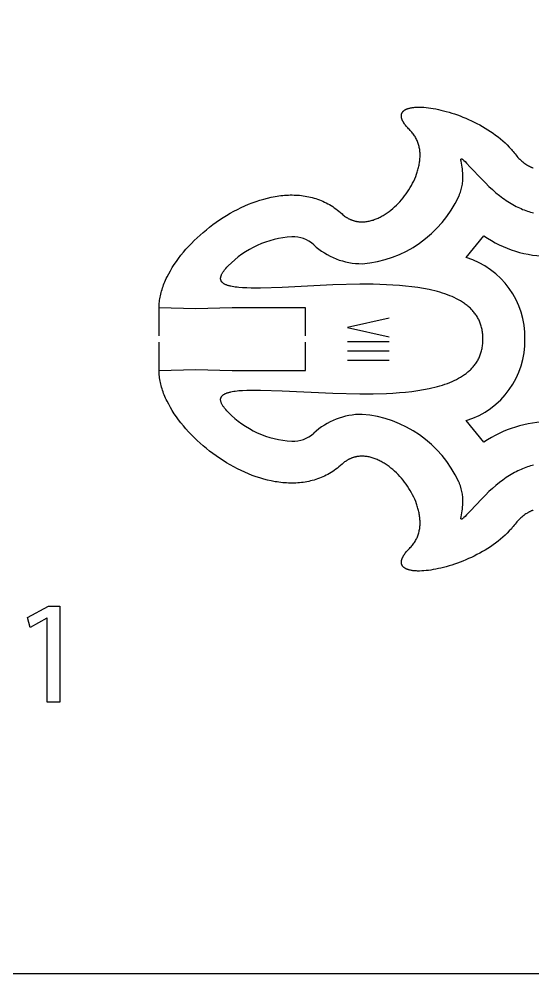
# Model space of a CAD drawing. Extents: x 4 to 319, y 4 to 154.
# Drawn here: x 222.29 to 246.83, y 84.33 to 129.93 of the extents above; entities that cross this region are included whole.
import ezdxf

# ---------------------------------------------------------------- set-up
doc = ezdxf.new("R2010")
doc.units = 0
doc.header["$MEASUREMENT"] = 0
doc.layers.add('DEFAULT', color=18, linetype='CONTINUOUS')

msp = doc.modelspace()

# ---------------------------------------------------------------- linework, layer by layer
at = {"layer": 'DEFAULT', "color": 5}
for p, q in [((243.651, 118.535), (244.494, 119.573)), ((244.494, 109.72), (243.651, 110.76))]:
    msp.add_line(p, q, dxfattribs=at)
at = {"layer": 'DEFAULT', "color": 1}
for p, q in [((230.723, 116.095), (228.973, 116.144)), ((228.973, 114.796), (228.973, 116.144)), ((232.472, 116.144), (230.723, 116.095)), ((235.972, 116.144), (232.472, 116.144)), ((235.972, 114.796), (235.972, 116.144)), ((228.973, 113.145), (228.973, 114.497)), ((235.972, 113.145), (235.972, 114.497)), ((228.973, 113.145), (230.723, 113.195)), ((230.723, 113.195), (232.472, 113.145)), ((232.472, 113.145), (235.972, 113.145))]:
    msp.add_line(p, q, dxfattribs=at)
at = {"layer": 'DEFAULT', "color": 250}
for p, q in [((237.973, 114.534), (239.97, 114.534)), ((237.973, 114.088), (239.97, 114.088)), ((237.973, 113.643), (239.97, 113.643))]:
    msp.add_line(p, q, dxfattribs=at)
at = {"layer": 'DEFAULT', "color": 6}
for points in [[(312.214, 84.329), (152.215, 84.329), (152.215, 150.33), (312.214, 150.33)], [(223.629, 101.31), (223.615, 101.31), (222.818, 100.88), (222.697, 101.353), (223.7, 101.889), (224.229, 101.889), (224.229, 97.302), (223.629, 97.302)]]:
    msp.add_lwpolyline(points, close=True, dxfattribs=at)
at = {"layer": 'DEFAULT', "color": 1}
for points in [[(240.974, 124.604), (240.931, 124.648), (240.889, 124.691), (240.851, 124.733), (240.814, 124.775), (240.781, 124.815), (240.749, 124.855), (240.72, 124.894), (240.694, 124.931), (240.67, 124.968), (240.658, 124.986), (240.648, 125.004), (240.638, 125.022), (240.628, 125.039), (240.619, 125.056), (240.611, 125.073), (240.603, 125.09), (240.595, 125.107), (240.589, 125.123), (240.582, 125.139), (240.577, 125.155), (240.572, 125.171), (240.567, 125.186), (240.563, 125.201), (240.559, 125.216), (240.556, 125.231), (240.554, 125.245), (240.552, 125.26), (240.55, 125.274), (240.549, 125.287), (240.549, 125.301), (240.549, 125.314), (240.549, 125.328), (240.55, 125.341), (240.552, 125.353), (240.554, 125.366), (240.556, 125.378), (240.559, 125.39), (240.563, 125.402), (240.566, 125.414), (240.571, 125.425), (240.576, 125.436), (240.581, 125.447), (240.587, 125.458), (240.593, 125.469), (240.599, 125.479), (240.607, 125.489), (240.614, 125.499), (240.622, 125.509), (240.63, 125.518), (240.639, 125.527), (240.648, 125.536), (240.658, 125.545), (240.668, 125.554), (240.679, 125.562), (240.69, 125.57), (240.701, 125.578), (240.713, 125.586), (240.725, 125.594), (240.737, 125.601), (240.75, 125.608), (240.763, 125.615), (240.777, 125.622), (240.791, 125.628), (240.806, 125.634), (240.82, 125.64), (240.836, 125.646), (240.851, 125.652), (240.867, 125.657), (240.883, 125.663), (240.917, 125.672), (240.952, 125.681), (240.988, 125.689), (241.026, 125.697), (241.065, 125.703), (241.105, 125.709), (241.147, 125.713), (241.19, 125.717), (241.234, 125.72), (241.279, 125.723), (241.325, 125.724), (241.421, 125.725), (241.521, 125.722), (241.624, 125.716), (241.732, 125.707), (241.843, 125.694), (241.957, 125.679), (242.074, 125.66), (242.194, 125.638), (242.317, 125.613), (242.441, 125.585), (242.568, 125.553), (242.696, 125.519), (242.826, 125.481), (242.958, 125.441), (243.09, 125.397), (243.224, 125.351), (243.358, 125.301), (243.492, 125.248), (243.627, 125.193), (243.761, 125.134), (243.895, 125.073), (244.029, 125.009), (244.161, 124.941), (244.293, 124.871), (244.423, 124.798), (244.552, 124.723), (244.68, 124.644), (244.805, 124.562), (244.928, 124.478), (245.048, 124.391), (245.166, 124.301), (245.281, 124.209), (245.393, 124.113), (245.501, 124.015), (245.606, 123.915), (245.707, 123.811), (245.804, 123.705), (245.85, 123.651), (245.896, 123.597), (245.941, 123.541), (245.984, 123.485)], [(237.715, 120.624), (237.756, 120.587), (237.799, 120.553), (237.841, 120.52), (237.884, 120.489), (237.906, 120.474), (237.928, 120.46), (237.95, 120.446), (237.972, 120.433), (237.994, 120.42), (238.016, 120.408), (238.038, 120.396), (238.061, 120.385), (238.083, 120.374), (238.106, 120.363), (238.129, 120.353), (238.151, 120.344), (238.174, 120.335), (238.197, 120.326), (238.22, 120.318), (238.243, 120.31), (238.266, 120.303), (238.29, 120.296), (238.313, 120.289), (238.336, 120.283), (238.36, 120.278), (238.383, 120.273), (238.407, 120.268), (238.43, 120.264), (238.454, 120.26), (238.478, 120.256), (238.525, 120.251), (238.573, 120.247), (238.621, 120.244), (238.669, 120.243), (238.717, 120.244), (238.766, 120.246), (238.814, 120.25), (238.863, 120.255), (238.911, 120.262), (238.96, 120.27), (239.009, 120.28), (239.057, 120.291), (239.106, 120.303), (239.155, 120.317), (239.203, 120.332), (239.252, 120.349), (239.3, 120.366), (239.349, 120.385), (239.397, 120.406), (239.445, 120.427), (239.493, 120.45), (239.541, 120.474), (239.589, 120.499), (239.636, 120.525), (239.683, 120.552), (239.73, 120.581), (239.777, 120.61), (239.823, 120.641), (239.87, 120.672), (239.915, 120.705), (239.961, 120.738), (240.051, 120.808), (240.139, 120.881), (240.226, 120.958), (240.311, 121.039), (240.394, 121.122), (240.475, 121.208), (240.554, 121.297), (240.63, 121.389), (240.704, 121.483), (240.776, 121.579), (240.844, 121.677), (240.909, 121.778), (240.972, 121.879), (241.031, 121.983), (241.087, 122.087), (241.139, 122.193), (241.188, 122.3), (241.233, 122.407), (241.274, 122.515), (241.293, 122.569), (241.311, 122.624), (241.328, 122.678), (241.343, 122.732), (241.358, 122.787), (241.372, 122.841), (241.384, 122.896), (241.395, 122.95), (241.406, 123.004), (241.415, 123.058), (241.422, 123.112), (241.429, 123.166), (241.434, 123.22), (241.438, 123.273), (241.441, 123.326), (241.443, 123.38), (241.443, 123.432), (241.442, 123.485), (241.44, 123.537), (241.436, 123.589), (241.431, 123.641), (241.424, 123.692), (241.416, 123.743), (241.407, 123.793), (241.396, 123.843), (241.384, 123.892), (241.37, 123.941), (241.355, 123.99), (241.338, 124.038), (241.32, 124.085), (241.3, 124.132), (241.279, 124.178), (241.256, 124.224), (241.231, 124.269), (241.205, 124.313), (241.177, 124.357), (241.147, 124.4), (241.116, 124.442), (241.083, 124.484), (241.049, 124.525), (241.012, 124.565), (240.974, 124.604)], [(245.984, 123.485), (246.028, 123.429), (246.072, 123.376), (246.117, 123.325), (246.162, 123.276), (246.207, 123.23), (246.253, 123.185), (246.3, 123.144), (246.346, 123.104), (246.393, 123.067), (246.44, 123.032), (246.488, 122.999), (246.536, 122.969), (246.56, 122.954), (246.584, 122.94), (246.608, 122.927), (246.633, 122.914), (246.657, 122.902), (246.681, 122.89), (246.706, 122.878), (246.73, 122.868), (246.755, 122.857), (246.779, 122.847), (246.804, 122.838), (246.828, 122.829), (246.853, 122.821)], [(228.973, 116.144), (228.974, 116.215), (228.977, 116.285), (228.982, 116.357), (228.989, 116.429), (228.998, 116.501), (229.01, 116.573), (229.023, 116.646), (229.038, 116.719), (229.054, 116.792), (229.073, 116.866), (229.094, 116.94), (229.116, 117.014), (229.14, 117.088), (229.166, 117.163), (229.194, 117.237), (229.224, 117.312), (229.255, 117.386), (229.288, 117.461), (229.322, 117.536), (229.358, 117.611), (229.435, 117.76), (229.518, 117.91), (229.608, 118.058), (229.703, 118.207), (229.804, 118.354), (229.91, 118.501), (230.022, 118.646), (230.139, 118.79), (230.26, 118.932), (230.387, 119.073), (230.517, 119.211), (230.653, 119.348), (230.792, 119.482), (230.935, 119.613), (231.082, 119.742), (231.233, 119.868), (231.387, 119.991), (231.544, 120.111), (231.704, 120.227), (231.867, 120.339), (232.033, 120.448), (232.201, 120.552), (232.371, 120.653), (232.543, 120.749), (232.718, 120.84), (232.893, 120.926), (233.071, 121.008), (233.249, 121.084), (233.429, 121.155), (233.609, 121.221), (233.791, 121.28), (233.972, 121.334), (234.154, 121.381), (234.337, 121.423), (234.519, 121.457), (234.61, 121.472), (234.701, 121.485), (234.791, 121.497), (234.882, 121.506), (234.973, 121.514), (235.063, 121.52), (235.153, 121.524), (235.243, 121.527), (235.333, 121.527), (235.422, 121.526), (235.511, 121.523), (235.6, 121.518), (235.688, 121.511), (235.776, 121.501), (235.864, 121.49), (235.951, 121.477), (236.038, 121.462), (236.124, 121.445), (236.21, 121.425), (236.295, 121.404), (236.38, 121.38), (236.464, 121.354), (236.548, 121.326), (236.631, 121.296), (236.713, 121.263), (236.795, 121.228), (236.876, 121.191), (236.956, 121.152), (237.035, 121.11), (237.114, 121.066), (237.192, 121.019), (237.27, 120.97), (237.346, 120.919), (237.422, 120.865), (237.496, 120.809), (237.57, 120.75), (237.643, 120.688), (237.715, 120.624)], [(237.715, 108.672), (237.643, 108.608), (237.57, 108.547), (237.496, 108.488), (237.422, 108.431), (237.346, 108.377), (237.27, 108.326), (237.192, 108.277), (237.114, 108.23), (237.035, 108.186), (236.956, 108.144), (236.876, 108.105), (236.795, 108.067), (236.713, 108.032), (236.631, 108), (236.548, 107.969), (236.464, 107.941), (236.38, 107.915), (236.295, 107.892), (236.21, 107.87), (236.124, 107.85), (236.038, 107.833), (235.951, 107.818), (235.864, 107.804), (235.776, 107.793), (235.688, 107.784), (235.6, 107.777), (235.511, 107.771), (235.422, 107.768), (235.333, 107.767), (235.243, 107.767), (235.153, 107.77), (235.063, 107.774), (234.973, 107.78), (234.882, 107.788), (234.791, 107.797), (234.701, 107.808), (234.61, 107.822), (234.519, 107.836), (234.337, 107.871), (234.154, 107.912), (233.972, 107.959), (233.791, 108.013), (233.609, 108.072), (233.429, 108.137), (233.249, 108.208), (233.071, 108.284), (232.893, 108.366), (232.718, 108.452), (232.543, 108.543), (232.371, 108.639), (232.201, 108.739), (232.033, 108.844), (231.867, 108.952), (231.704, 109.065), (231.544, 109.181), (231.387, 109.3), (231.233, 109.423), (231.082, 109.549), (230.935, 109.677), (230.792, 109.809), (230.653, 109.943), (230.517, 110.079), (230.387, 110.218), (230.26, 110.358), (230.139, 110.501), (230.022, 110.644), (229.91, 110.79), (229.804, 110.936), (229.703, 111.083), (229.608, 111.231), (229.518, 111.38), (229.435, 111.53), (229.358, 111.679), (229.322, 111.754), (229.288, 111.829), (229.255, 111.903), (229.224, 111.978), (229.194, 112.053), (229.166, 112.127), (229.14, 112.201), (229.116, 112.276), (229.094, 112.35), (229.073, 112.423), (229.054, 112.497), (229.038, 112.57), (229.023, 112.643), (229.01, 112.716), (228.998, 112.789), (228.989, 112.861), (228.982, 112.933), (228.977, 113.004), (228.974, 113.075), (228.973, 113.145)], [(240.974, 104.689), (241.012, 104.728), (241.049, 104.768), (241.083, 104.809), (241.116, 104.851), (241.147, 104.893), (241.177, 104.936), (241.205, 104.979), (241.231, 105.024), (241.256, 105.069), (241.279, 105.115), (241.3, 105.161), (241.32, 105.208), (241.338, 105.255), (241.355, 105.303), (241.37, 105.352), (241.384, 105.401), (241.396, 105.45), (241.407, 105.5), (241.416, 105.55), (241.424, 105.601), (241.431, 105.652), (241.436, 105.704), (241.44, 105.756), (241.442, 105.808), (241.443, 105.861), (241.443, 105.913), (241.441, 105.967), (241.438, 106.02), (241.434, 106.073), (241.429, 106.127), (241.422, 106.181), (241.415, 106.235), (241.406, 106.289), (241.395, 106.343), (241.384, 106.398), (241.372, 106.452), (241.358, 106.506), (241.343, 106.561), (241.328, 106.615), (241.311, 106.669), (241.293, 106.724), (241.274, 106.778), (241.233, 106.886), (241.188, 106.993), (241.139, 107.1), (241.087, 107.206), (241.031, 107.311), (240.972, 107.414), (240.909, 107.516), (240.844, 107.616), (240.776, 107.714), (240.704, 107.81), (240.63, 107.904), (240.554, 107.996), (240.475, 108.085), (240.394, 108.172), (240.311, 108.255), (240.226, 108.335), (240.139, 108.412), (240.051, 108.486), (239.961, 108.556), (239.915, 108.589), (239.87, 108.622), (239.823, 108.653), (239.777, 108.684), (239.73, 108.713), (239.683, 108.742), (239.636, 108.769), (239.589, 108.795), (239.541, 108.82), (239.493, 108.844), (239.445, 108.867), (239.397, 108.889), (239.349, 108.909), (239.3, 108.928), (239.252, 108.946), (239.203, 108.962), (239.155, 108.977), (239.106, 108.991), (239.057, 109.004), (239.009, 109.015), (238.96, 109.024), (238.911, 109.033), (238.863, 109.039), (238.814, 109.045), (238.766, 109.049), (238.717, 109.051), (238.669, 109.052), (238.621, 109.051), (238.573, 109.049), (238.525, 109.045), (238.478, 109.039), (238.454, 109.035), (238.43, 109.032), (238.407, 109.027), (238.383, 109.023), (238.36, 109.018), (238.336, 109.012), (238.313, 109.006), (238.29, 109), (238.266, 108.993), (238.243, 108.986), (238.22, 108.978), (238.197, 108.97), (238.174, 108.961), (238.151, 108.952), (238.129, 108.943), (238.106, 108.933), (238.083, 108.922), (238.061, 108.911), (238.038, 108.9), (238.016, 108.888), (237.994, 108.876), (237.972, 108.863), (237.95, 108.85), (237.928, 108.836), (237.906, 108.822), (237.884, 108.807), (237.863, 108.792), (237.841, 108.777), (237.799, 108.744), (237.756, 108.709), (237.715, 108.672)], [(246.853, 106.472), (246.828, 106.464), (246.804, 106.455), (246.779, 106.446), (246.755, 106.436), (246.73, 106.425), (246.706, 106.415), (246.681, 106.403), (246.657, 106.391), (246.633, 106.379), (246.608, 106.366), (246.584, 106.353), (246.56, 106.339), (246.536, 106.324), (246.488, 106.294), (246.44, 106.261), (246.393, 106.226), (246.346, 106.189), (246.3, 106.149), (246.253, 106.108), (246.207, 106.063), (246.162, 106.017), (246.117, 105.968), (246.072, 105.917), (246.028, 105.864), (245.984, 105.808)], [(245.984, 105.808), (245.941, 105.752), (245.896, 105.697), (245.85, 105.642), (245.804, 105.588), (245.707, 105.482), (245.606, 105.379), (245.501, 105.278), (245.393, 105.18), (245.281, 105.085), (245.166, 104.993), (245.048, 104.903), (244.928, 104.816), (244.805, 104.732), (244.68, 104.65), (244.552, 104.572), (244.423, 104.496), (244.293, 104.423), (244.161, 104.353), (244.029, 104.286), (243.895, 104.221), (243.761, 104.16), (243.627, 104.102), (243.492, 104.046), (243.358, 103.993), (243.224, 103.944), (243.09, 103.897), (242.958, 103.854), (242.826, 103.813), (242.696, 103.776), (242.568, 103.741), (242.441, 103.71), (242.317, 103.682), (242.194, 103.657), (242.074, 103.635), (241.957, 103.616), (241.843, 103.6), (241.732, 103.588), (241.624, 103.578), (241.521, 103.572), (241.421, 103.569), (241.325, 103.57), (241.279, 103.571), (241.234, 103.574), (241.19, 103.577), (241.147, 103.58), (241.105, 103.585), (241.065, 103.591), (241.026, 103.597), (240.988, 103.604), (240.952, 103.612), (240.917, 103.621), (240.883, 103.631), (240.867, 103.636), (240.851, 103.642), (240.836, 103.647), (240.82, 103.653), (240.806, 103.659), (240.791, 103.665), (240.777, 103.672), (240.763, 103.679), (240.75, 103.685), (240.737, 103.693), (240.725, 103.7), (240.713, 103.707), (240.701, 103.715), (240.69, 103.723), (240.679, 103.731), (240.668, 103.74), (240.658, 103.748), (240.648, 103.757), (240.639, 103.766), (240.63, 103.775), (240.622, 103.785), (240.614, 103.794), (240.607, 103.804), (240.599, 103.814), (240.593, 103.825), (240.587, 103.835), (240.581, 103.846), (240.576, 103.857), (240.571, 103.868), (240.566, 103.88), (240.563, 103.891), (240.559, 103.903), (240.556, 103.915), (240.554, 103.927), (240.552, 103.94), (240.55, 103.953), (240.549, 103.966), (240.549, 103.979), (240.549, 103.992), (240.549, 104.006), (240.55, 104.02), (240.552, 104.034), (240.554, 104.048), (240.556, 104.062), (240.559, 104.077), (240.563, 104.092), (240.567, 104.107), (240.572, 104.123), (240.577, 104.138), (240.582, 104.154), (240.589, 104.17), (240.595, 104.186), (240.603, 104.203), (240.611, 104.22), (240.619, 104.237), (240.628, 104.254), (240.638, 104.271), (240.648, 104.289), (240.658, 104.307), (240.67, 104.325), (240.694, 104.362), (240.72, 104.399), (240.749, 104.438), (240.781, 104.478), (240.814, 104.518), (240.851, 104.56), (240.889, 104.602), (240.931, 104.645), (240.974, 104.689)]]:
    msp.add_lwpolyline(points, dxfattribs=at)
at = {"layer": 'DEFAULT', "color": 5}
for points in [[(243.288, 121.462), (243.304, 121.495), (243.319, 121.529), (243.333, 121.562), (243.346, 121.595), (243.359, 121.628), (243.371, 121.661), (243.393, 121.726), (243.412, 121.792), (243.429, 121.857), (243.444, 121.921), (243.456, 121.985), (243.466, 122.048), (243.474, 122.11), (243.481, 122.171), (243.485, 122.232), (243.488, 122.291), (243.49, 122.35), (243.49, 122.407), (243.489, 122.463), (243.487, 122.518), (243.483, 122.571), (243.474, 122.674), (243.463, 122.77), (243.45, 122.859), (243.402, 123.136), (243.399, 123.16), (243.396, 123.181), (243.396, 123.191), (243.395, 123.2), (243.395, 123.205), (243.395, 123.209), (243.395, 123.213), (243.395, 123.217), (243.395, 123.22), (243.396, 123.224), (243.396, 123.227), (243.396, 123.23), (243.397, 123.233), (243.398, 123.236), (243.398, 123.239), (243.399, 123.241), (243.4, 123.243), (243.401, 123.245), (243.402, 123.247), (243.403, 123.249), (243.405, 123.25), (243.406, 123.252), (243.408, 123.253), (243.409, 123.254), (243.411, 123.254), (243.413, 123.255), (243.415, 123.255), (243.417, 123.255), (243.42, 123.255), (243.422, 123.255), (243.425, 123.254), (243.427, 123.254), (243.43, 123.253), (243.433, 123.252), (243.436, 123.251), (243.439, 123.249), (243.442, 123.248), (243.446, 123.246), (243.45, 123.244), (243.453, 123.241), (243.457, 123.239), (243.461, 123.236), (243.47, 123.23), (243.479, 123.223), (243.489, 123.215), (243.499, 123.207), (243.51, 123.197), (243.535, 123.175), (243.592, 123.12), (243.661, 123.05), (243.841, 122.862), (244.392, 122.277)], [(244.392, 122.277), (244.563, 122.101), (244.732, 121.936), (244.9, 121.782), (245.067, 121.638), (245.232, 121.505), (245.395, 121.381), (245.476, 121.323), (245.557, 121.268), (245.637, 121.215), (245.717, 121.164), (245.797, 121.116), (245.876, 121.07), (245.955, 121.026), (246.033, 120.985), (246.111, 120.945), (246.189, 120.908), (246.266, 120.874), (246.343, 120.841), (246.419, 120.811), (246.495, 120.782), (246.571, 120.756), (246.646, 120.732), (246.721, 120.709), (246.795, 120.689), (246.869, 120.671)], [(244.449, 114.646), (244.448, 114.706), (244.446, 114.765), (244.443, 114.823), (244.438, 114.88), (244.432, 114.936), (244.424, 114.991), (244.416, 115.046), (244.406, 115.099), (244.394, 115.152), (244.382, 115.204), (244.368, 115.255), (244.353, 115.305), (244.337, 115.355), (244.319, 115.404), (244.3, 115.452), (244.28, 115.499), (244.259, 115.545), (244.237, 115.591), (244.213, 115.635), (244.189, 115.679), (244.163, 115.723), (244.136, 115.765), (244.108, 115.807), (244.079, 115.848), (244.049, 115.888), (244.017, 115.928), (243.985, 115.966), (243.952, 116.005), (243.917, 116.042), (243.882, 116.079), (243.845, 116.115), (243.808, 116.15), (243.769, 116.184), (243.729, 116.218), (243.689, 116.252), (243.647, 116.284), (243.605, 116.316), (243.562, 116.347), (243.517, 116.378), (243.472, 116.408), (243.426, 116.437), (243.379, 116.466), (243.282, 116.521), (243.182, 116.574), (243.079, 116.625), (242.972, 116.673), (242.862, 116.719), (242.749, 116.763), (242.633, 116.804), (242.514, 116.843), (242.393, 116.881), (242.269, 116.916), (242.142, 116.949), (242.012, 116.98), (241.881, 117.009), (241.611, 117.062), (241.332, 117.108), (241.045, 117.147), (240.752, 117.179), (240.453, 117.206), (240.148, 117.227), (239.838, 117.243), (239.208, 117.261), (238.568, 117.264), (237.283, 117.233), (234.863, 117.117), (233.825, 117.083), (233.37, 117.082), (233.161, 117.087), (232.965, 117.097), (232.784, 117.111), (232.699, 117.12), (232.618, 117.13), (232.54, 117.141), (232.467, 117.154), (232.398, 117.168), (232.365, 117.176), (232.333, 117.184), (232.302, 117.193), (232.272, 117.202), (232.243, 117.211), (232.216, 117.221), (232.189, 117.231), (232.164, 117.241), (232.14, 117.252), (232.117, 117.264), (232.095, 117.275), (232.074, 117.288), (232.055, 117.3), (232.036, 117.313), (232.019, 117.327), (232.004, 117.341), (231.989, 117.356), (231.976, 117.371), (231.964, 117.386), (231.953, 117.402), (231.943, 117.419), (231.935, 117.436), (231.928, 117.453), (231.923, 117.471), (231.918, 117.49), (231.916, 117.509), (231.914, 117.528), (231.914, 117.548), (231.915, 117.569), (231.918, 117.59), (231.922, 117.612), (231.927, 117.634), (231.934, 117.657), (231.943, 117.68), (231.952, 117.705), (231.964, 117.729), (231.976, 117.754), (231.99, 117.78), (232.006, 117.807), (232.023, 117.834), (232.042, 117.861), (232.062, 117.89), (232.084, 117.918), (232.108, 117.948), (232.133, 117.978), (232.159, 118.009), (232.217, 118.073), (232.281, 118.139)], [(232.281, 111.154), (232.217, 111.22), (232.159, 111.284), (232.133, 111.315), (232.108, 111.345), (232.084, 111.375), (232.062, 111.404), (232.042, 111.432), (232.023, 111.46), (232.006, 111.487), (231.99, 111.513), (231.976, 111.539), (231.964, 111.564), (231.952, 111.589), (231.943, 111.613), (231.934, 111.637), (231.927, 111.659), (231.922, 111.682), (231.918, 111.704), (231.915, 111.725), (231.914, 111.746), (231.914, 111.766), (231.916, 111.785), (231.918, 111.804), (231.923, 111.823), (231.928, 111.841), (231.935, 111.858), (231.943, 111.875), (231.953, 111.892), (231.964, 111.908), (231.976, 111.923), (231.989, 111.938), (232.004, 111.953), (232.019, 111.967), (232.036, 111.981), (232.055, 111.994), (232.074, 112.007), (232.095, 112.019), (232.117, 112.031), (232.14, 112.042), (232.164, 112.053), (232.189, 112.064), (232.216, 112.074), (232.243, 112.083), (232.272, 112.093), (232.302, 112.102), (232.333, 112.11), (232.365, 112.118), (232.398, 112.126), (232.467, 112.14), (232.54, 112.153), (232.618, 112.165), (232.699, 112.175), (232.784, 112.184), (232.965, 112.198), (233.161, 112.208), (233.37, 112.213), (233.825, 112.213), (234.863, 112.178), (237.283, 112.063), (238.568, 112.032), (239.208, 112.034), (239.838, 112.052), (240.148, 112.068), (240.453, 112.089), (240.752, 112.116), (241.045, 112.149), (241.332, 112.188), (241.611, 112.233), (241.881, 112.286), (242.012, 112.315), (242.142, 112.346), (242.269, 112.379), (242.393, 112.414), (242.514, 112.451), (242.633, 112.491), (242.749, 112.532), (242.862, 112.576), (242.972, 112.621), (243.079, 112.67), (243.182, 112.72), (243.282, 112.773), (243.379, 112.829), (243.426, 112.857), (243.472, 112.886), (243.517, 112.916), (243.562, 112.947), (243.605, 112.978), (243.647, 113.01), (243.689, 113.043), (243.729, 113.076), (243.769, 113.11), (243.808, 113.144), (243.845, 113.179), (243.882, 113.215), (243.917, 113.252), (243.952, 113.289), (243.985, 113.327), (244.017, 113.366), (244.049, 113.406), (244.079, 113.446), (244.108, 113.487), (244.136, 113.529), (244.163, 113.571), (244.189, 113.614), (244.213, 113.658), (244.237, 113.703), (244.259, 113.749), (244.28, 113.795), (244.3, 113.842), (244.319, 113.89), (244.337, 113.938), (244.353, 113.988), (244.368, 114.038), (244.382, 114.089), (244.394, 114.141), (244.406, 114.194), (244.416, 114.248), (244.424, 114.302), (244.432, 114.357), (244.438, 114.413), (244.443, 114.47), (244.446, 114.528), (244.448, 114.587), (244.449, 114.646)], [(246.869, 108.626), (246.795, 108.607), (246.721, 108.587), (246.646, 108.565), (246.571, 108.541), (246.495, 108.514), (246.419, 108.486), (246.343, 108.455), (246.266, 108.423), (246.189, 108.388), (246.111, 108.351), (246.033, 108.312), (245.955, 108.27), (245.876, 108.227), (245.797, 108.181), (245.717, 108.132), (245.637, 108.082), (245.557, 108.029), (245.476, 107.973), (245.395, 107.915), (245.232, 107.792), (245.067, 107.658), (244.9, 107.515), (244.732, 107.36), (244.563, 107.195), (244.392, 107.019)], [(244.392, 107.019), (243.841, 106.434), (243.661, 106.246), (243.592, 106.176), (243.535, 106.121), (243.51, 106.099), (243.499, 106.09), (243.489, 106.081), (243.479, 106.073), (243.47, 106.066), (243.461, 106.06), (243.457, 106.058), (243.453, 106.055), (243.45, 106.053), (243.446, 106.051), (243.442, 106.049), (243.439, 106.047), (243.436, 106.046), (243.433, 106.044), (243.43, 106.043), (243.427, 106.042), (243.425, 106.042), (243.422, 106.041), (243.42, 106.041), (243.417, 106.041), (243.415, 106.041), (243.413, 106.041), (243.411, 106.042), (243.409, 106.043), (243.408, 106.044), (243.406, 106.045), (243.405, 106.046), (243.403, 106.047), (243.402, 106.049), (243.401, 106.051), (243.4, 106.053), (243.399, 106.055), (243.398, 106.058), (243.398, 106.06), (243.397, 106.063), (243.396, 106.066), (243.396, 106.069), (243.396, 106.072), (243.395, 106.076), (243.395, 106.079), (243.395, 106.083), (243.395, 106.087), (243.395, 106.091), (243.395, 106.096), (243.396, 106.105), (243.396, 106.115), (243.399, 106.136), (243.402, 106.16), (243.45, 106.436), (243.463, 106.525), (243.474, 106.621), (243.483, 106.724), (243.487, 106.777), (243.489, 106.832), (243.49, 106.888), (243.49, 106.945), (243.488, 107.003), (243.485, 107.063), (243.481, 107.123), (243.474, 107.184), (243.466, 107.247), (243.456, 107.309), (243.444, 107.373), (243.429, 107.437), (243.412, 107.502), (243.393, 107.567), (243.382, 107.6), (243.371, 107.633), (243.359, 107.665), (243.346, 107.698), (243.333, 107.731), (243.319, 107.765), (243.304, 107.798), (243.288, 107.831)]]:
    msp.add_lwpolyline(points, dxfattribs=at)
at = {"layer": 'DEFAULT', "color": 250}
msp.add_lwpolyline([(239.97, 115.647), (237.973, 115.202), (239.97, 114.756)], dxfattribs=at)
at = {"layer": 'DEFAULT', "color": 5}
for centre, radius, start, end in [((238.241, 123.784), 5.556, 274.4349, 335.2961), ((235.574, 114.958), 4.578, 93.24, 135.9888), ((235.375, 118.052), 1.478, 47.8466, 92.3107), ((247.666, 124.211), 5.619, 235.6343, 269.7455), ((238.657, 121.601), 3.356, 226.9596, 270.2264), ((242.501, 114.758), 3.948, 358.4008, 73.0768), ((242.504, 114.536), 3.945, 286.8908, 1.6316), ((235.576, 114.35), 4.59, 224.1354, 266.746), ((238.663, 107.68), 3.372, 89.8838, 132.9302), ((238.237, 105.509), 5.56, 24.6838, 85.5263), ((247.666, 105.081), 5.619, 90.2545, 124.3657), ((235.38, 111.229), 1.462, 267.4448, 312.3978)]:
    msp.add_arc(centre, radius, start, end, dxfattribs=at)

doc.saveas('drawing.dxf')
